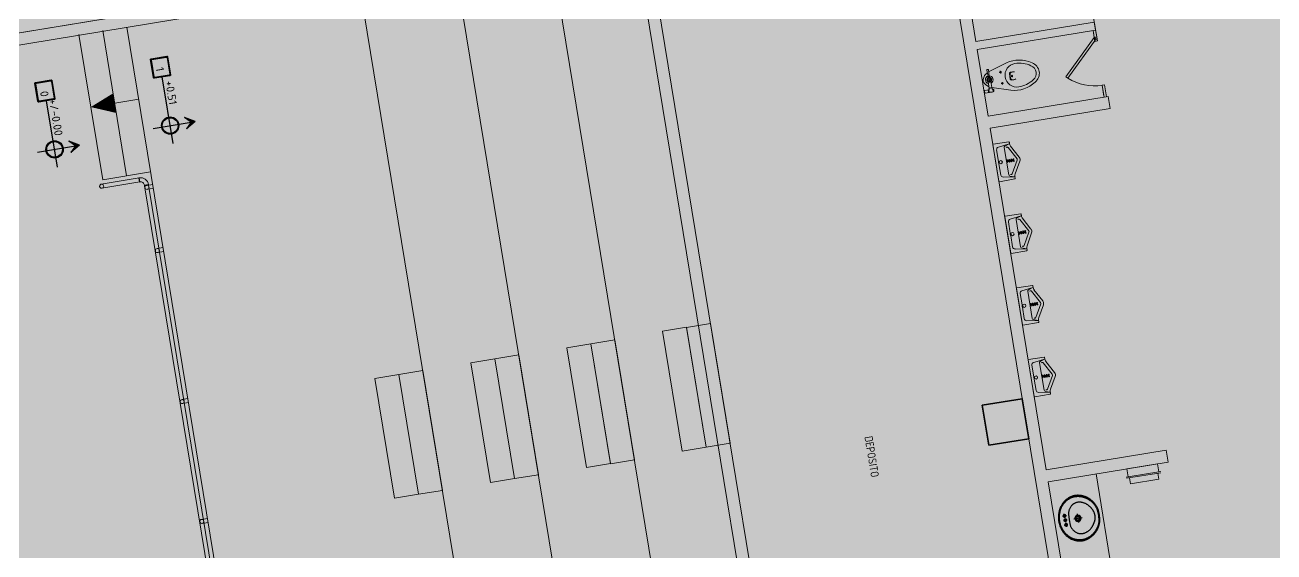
# Model space of a CAD drawing. Header units: metres. Extents: x 2 to 659295185, y -28 to 1124222152.
# Drawn here: x 655584.99 to 655600.41, y 1126283.9 to 1126290.42 of the extents above; entities that cross this region are included whole.
import ezdxf

# ---------------------------------------------------------------- set-up
doc = ezdxf.new("R2010")
doc.units = ezdxf.units.M
doc.header["$MEASUREMENT"] = 0
doc.linetypes.add('CCSM_C1_CUERPO FM$0$CONTINU', pattern=[0])
doc.linetypes.add('DASHDOT', pattern=[1, 0.5, -0.25, 0, -0.25])
doc.layers.get('0').update_dxf_attribs({"linetype": 'CONTINUOUS'})
for name, color, linetype in [('CCSM_C1_CUERPO FM$0$A-AREAS COMERCIALES', 151, 'CONTINUOUS'), ('CCSM_C1_CUERPO FM$0$A_PARED CINES', 2, 'CONTINUOUS'), ('CCSM_C1_CUERPO FM$0$A_VISTA CINES', 8, 'CONTINUOUS'), ('CCSM_C1_CUERPO G$0$A-AREAS COMERCIALES', 151, 'CONTINUOUS')]:
    doc.layers.add(name, color=color, linetype=linetype)
for name, color, linetype, lineweight in [('CCSM_C1_CUERPO FM$0$A-SANIT_PIEZAS', 8, 'CONTINUOUS', 13), ('CCSM_XREF ESTRUCTURA15$0$E-CA-COLUMNA', 2, 'CONTINUOUS', 35), ('CCSM_XREF ESTRUCTURA15$0$E-CF-COLUMNA', 2, 'CONTINUOUS', 35), ('LOCALES ASIGNADOS', 41, 'DASHDOT', 0)]:
    doc.layers.add(name, color=color, linetype=linetype, lineweight=lineweight)
doc.styles.add('CCSM_C1_CUERPO FM$0$ROMANS', font='romans__.ttf')
doc.styles.add('CCSM_C1_CUERPO FM$0$Standard', font='txt_____.ttf')

# ---------------------------------------------------------------- blocks, each defined once
blk = doc.blocks.new('CCSM_C1_CUERPO FM$0$COTAS DE NIVEL')
h = blk.add_hatch(color=256)
h.paths.add_polyline_path([(0, 0.313), (0.097, 0.313, 0.414214), (0, 0.41)])
h.paths.add_polyline_path([(0, 0.216), (0, 0.313), (-0.097, 0.313, 0.414214)])
h = blk.add_hatch(color=256)
h.dxf.hatch_style = 1
h.paths.add_polyline_path([(0.071, 0.121), (0, 0.049), (-0.071, 0.121), (0, 0)])
at = {"linetype": 'CCSM_C1_CUERPO FM$0$CONTINU'}
for p, q in [((0, 0.525), (0, 0.049)), ((0, 0), (-0.071, 0.121)), ((0, 0.049), (-0.071, 0.121)), ((0, 0), (0.071, 0.121)), ((0, 0.049), (0.071, 0.121))]:
    blk.add_line(p, q, dxfattribs=at)
blk.add_line((-0.224, 0.313), (0.609, 0.313))
for points in [[(0.618, 0.42), (0.844, 0.42, -0.414214), (0.853, 0.411), (0.853, 0.216, -0.414214), (0.844, 0.207), (0.618, 0.207, -0.414214), (0.609, 0.216), (0.609, 0.411, -0.414214)], [(0.627, 0.411), (0.835, 0.411, -0.414214), (0.844, 0.402), (0.844, 0.224, -0.414214), (0.835, 0.215), (0.627, 0.215, -0.414214), (0.618, 0.224), (0.618, 0.402, -0.414214)]]:
    blk.add_lwpolyline(points, format="xyb", close=True)
for radius in [0.107, 0.0971]:
    blk.add_circle((0, 0.313), radius, dxfattribs=at)
blk = doc.blocks.new('CCSM_C1_CUERPO FM$0$urinario')
at = {"layer": 'CCSM_C1_CUERPO FM$0$A-SANIT_PIEZAS'}
for p, q in [((500.574, -351.508), (500.578, -351.313)), ((500.583, -351.308), (500.604, -351.308)), ((500.603, -351.313), (500.622, -351.452)), ((500.603, -351.313), (500.622, -351.371)), ((500.638, -351.299), (500.784, -351.218)), ((500.645, -351.335), (500.801, -351.248)), ((500.972, -351.335), (500.816, -351.248)), ((500.986, -351.303), (500.833, -351.218)), ((501.014, -351.313), (500.995, -351.452)), ((501.014, -351.313), (500.995, -351.371)), ((501.034, -351.308), (501.013, -351.308)), ((501.044, -351.508), (501.039, -351.313)), ((500.981, -351.381), (500.637, -351.381)), ((500.794, -351.478), (500.652, -351.478)), ((500.966, -351.478), (500.823, -351.478)), ((500.579, -351.513), (501.039, -351.513))]:
    blk.add_line(p, q, dxfattribs=at)
for centre, radius in [((500.798, -351.291), 0.0055), ((500.798, -351.318), 0.0055), ((500.809, -351.307), 0.0055), ((500.809, -351.334), 0.0055), ((500.82, -351.291), 0.0055), ((500.82, -351.318), 0.0055), ((500.809, -351.453), 0.02), ((500.798, -351.345), 0.0055), ((500.798, -351.372), 0.0055), ((500.809, -351.361), 0.0055), ((500.82, -351.345), 0.0055), ((500.82, -351.372), 0.0055)]:
    blk.add_circle(centre, radius, dxfattribs=at)
for centre, radius, start, end in [((500.583, -351.313), 0.005, 90, 178.6704), ((500.598, -351.313), 0.005, 7.5924, 90), ((500.604, -351.238), 0.07, 270, 299.2374), ((500.809, -351.261), 0.05, 60.7626, 119.2374), ((500.809, -351.261), 0.015, 60.7626, 119.2374), ((501.013, -351.238), 0.07, 240.7626, 270), ((501.019, -351.313), 0.005, 90, 172.4076), ((501.034, -351.313), 0.005, 1.3296, 90), ((500.637, -351.366), 0.015, 197.4615, 270), ((500.652, -351.448), 0.03, 187.5924, 270), ((500.653, -351.349), 0.015, 119.2374, 216.5547), ((500.794, -351.488), 0.01, 68.038, 90), ((500.809, -351.453), 0.028, 248.038, 291.962), ((500.823, -351.488), 0.01, 90, 111.962), ((500.966, -351.448), 0.03, 270, 352.4076), ((500.965, -351.349), 0.015, 323.4453, 60.7626), ((500.981, -351.366), 0.015, 270, 342.5385), ((500.579, -351.508), 0.005, 178.6704, 270), ((501.039, -351.508), 0.005, 270, 1.3296)]:
    blk.add_arc(centre, radius, start, end, dxfattribs=at)
blk = doc.blocks.new('CCSM_C1_CUERPO FM$0$CARO-PLT2')
at = {"layer": 'CCSM_C1_CUERPO FM$0$A-SANIT_PIEZAS'}
for p, q in [((-0.037, -0.076), (-0.037, -0.096)), ((0.036, -0.086), (-0.036, -0.086)), ((0, -0.121), (0, -0.05)), ((0.101, -0.068), (0.024, -0.068)), ((0.101, -0.103), (0.024, -0.103)), ((0.123, -0.062), (0.123, -0.005)), ((0.131, -0.062), (0.131, -0.052)), ((0.146, -0.052), (0.146, -0.062)), ((0.154, -0.005), (0.154, -0.062)), ((-0.085, -0.238), (-0.055, -0.238)), ((-0.07, -0.223), (-0.07, -0.253)), ((0.055, -0.238), (0.085, -0.238)), ((0.07, -0.223), (0.07, -0.253))]:
    blk.add_line(p, q, dxfattribs=at)
for points in [[(0.118, 0), (0.121, -0.005), (0.156, -0.005), (0.159, 0)], [(-0.04, -0.076), (-0.042, -0.079), (-0.042, -0.092), (-0.04, -0.096)], [(-0.028, -0.076), (-0.04, -0.076), (-0.04, -0.096), (-0.028, -0.096)]]:
    blk.add_lwpolyline(points, dxfattribs=at)
for points in [[(0.1, -0.103), (0.171, -0.329, -0.220845), (0.12, -0.641, -0.267949), (0, -0.711, -0.267949), (-0.12, -0.641, -0.220845), (-0.171, -0.329), (-0.097, -0.094, -0.200507)], [(-0.042, -0.079), (-0.123, -0.075, 0.428639), (-0.129, -0.08), (-0.129, -0.085), (-0.129, -0.09, 0.42603), (-0.123, -0.095), (-0.042, -0.092)], [(-0.09, -0.077, -0.184776), (-0.017, -0.013, -0.178359), (0.017, -0.013, -0.164856), (0.085, -0.068)], [(0.106, -0.068), (0.115, -0.068, 0.331964), (0.122, -0.062)], [(0.106, -0.103), (0.115, -0.103, -0.39071), (0.121, -0.109, 0.39071), (0.122, -0.11), (0.153, -0.11, 0.368077), (0.154, -0.109, 0.077411), (0.154, -0.062)], [(0.122, -0.11), (0.122, -0.111, 0.414214), (0.123, -0.112), (0.152, -0.112, 0.414214), (0.153, -0.111), (0.153, -0.11)], [(0.152, -0.112), (0.152, -0.116, -0.414214), (0.151, -0.117), (0.124, -0.117, -0.414214), (0.123, -0.116), (0.123, -0.112)], [(0.148, -0.117), (0.148, -0.12, -0.414214), (0.147, -0.121), (0.137, -0.121), (0.127, -0.121, -0.414214), (0.126, -0.12), (0.126, -0.117)], [(-0.044, -0.411, -0.060428), (-0.049, -0.358, -0.405477), (-0.034, -0.344), (0, -0.344), (0.034, -0.344, -0.405477), (0.049, -0.358, -0.060428), (0.044, -0.411)], [(0.048, -0.381, 0.43678), (0.019, -0.349), (0, -0.349), (-0.019, -0.349, 0.43678), (-0.048, -0.381)], [(0.004, -0.361), (0.004, -0.364, 0.310791), (0.006, -0.366, -0.034503), (0.007, -0.367, -0.106031), (0.009, -0.369, -0.162613), (0.01, -0.371, -0.162613), (0.009, -0.373, -0.106031), (0.007, -0.375, -0.069899), (0.004, -0.376, -0.056135), (0, -0.376, -0.056135), (-0.004, -0.376, -0.069899), (-0.007, -0.375, -0.106031), (-0.009, -0.373, -0.162613), (-0.01, -0.371, -0.162613), (-0.009, -0.369, -0.106031), (-0.007, -0.367, -0.034503), (-0.006, -0.366, 0.310791), (-0.004, -0.364), (-0.004, -0.361)]]:
    blk.add_lwpolyline(points, format="xyb", dxfattribs=at)
for points in [[(0.104, -0.106), (0.104, -0.106, -0.414214), (0.101, -0.103), (0.101, -0.068, -0.414214), (0.104, -0.065), (0.104, -0.065, -0.414214), (0.106, -0.068), (0.106, -0.103, -0.414214)], [(0, -0.673, 0.267949), (0.087, -0.622, 0.149412), (0.146, -0.431, 0.414214), (0, -0.285, 0.414214), (-0.146, -0.431, 0.149412), (-0.087, -0.622, 0.267949)]]:
    blk.add_lwpolyline(points, format="xyb", close=True, dxfattribs=at)
blk.add_lwpolyline([(0.155, -0.062), (0.122, -0.062), (0.121, -0.061), (0.121, -0.053), (0.122, -0.052), (0.155, -0.052), (0.156, -0.053), (0.156, -0.061)], close=True, dxfattribs=at)
for centre, radius in [((0, -0.086), 0.0297), ((0, -0.086), 0.0204), ((-0.07, -0.238), 0.008), ((0.07, -0.238), 0.008)]:
    blk.add_circle(centre, radius, dxfattribs=at)
for start, end in [(21.9459, 172.1193), (187.7161, 338.3331)]:
    blk.add_arc((0, -0.086), 0.0474, start, end, dxfattribs=at)
blk = doc.blocks.new('CCSM_C1_CUERPO FM$0$lavamanos')
at = {"linetype": 'Continuous'}
for p, q in [((-1.14567, -2.91338), (-2.87008, -2.91338)), ((-2.00787, -2.04724), (-2.00787, -3.77559)), ((-0.8622, -2.91338), (0.8622, -2.91338)), ((0, -2.04724), (0, -3.77559)), ((1.14567, -2.91338), (2.87008, -2.91338)), ((2.00787, -2.04724), (2.00787, -3.77559)), ((-1.88583, -8.50393), (1.88583, -8.50393)), ((0, -6.61811), (0, -10.38976))]:
    blk.add_line(p, q, dxfattribs=at)
for points in [[(0, -17.99212), (-0.15602, -17.98496), (-0.31178, -17.97732), (-0.46676, -17.96923), (-0.62247, -17.96061), (-0.7774, -17.95154), (-0.93305, -17.94193), (-1.08792, -17.93189), (-1.24321, -17.92132), (-1.24409, -17.92126), (-1.40018, -17.91107), (-1.55581, -17.90029), (-1.7108, -17.88895), (-1.86635, -17.87695), (-2.02185, -17.86434), (-2.17729, -17.85112), (-2.33209, -17.83734), (-2.48664, -17.82298), (-2.48819, -17.82283), (-2.7321, -17.76466), (-2.9741, -17.70033), (-3.21422, -17.62983), (-3.4526, -17.55314), (-3.68878, -17.47039), (-3.92289, -17.38154), (-4.15451, -17.28676), (-4.3831, -17.18628), (-4.38583, -17.18504), (-4.61263, -17.07783), (-4.836, -16.96507), (-5.05637, -16.84657), (-5.2736, -16.7224), (-5.48754, -16.59265), (-5.69793, -16.45748), (-5.90487, -16.31683), (-6.10726, -16.17149), (-6.11024, -16.16929), (-6.27287, -16.04616), (-6.43208, -15.92036), (-6.58866, -15.7913), (-6.74256, -15.65905), (-6.8937, -15.52366), (-7.04202, -15.38519), (-7.18756, -15.24358), (-7.32904, -15.10015), (-7.33071, -15.09842), (-7.47169, -14.95052), (-7.6088, -14.80093), (-7.74293, -14.64866), (-7.87401, -14.49376), (-8.00211, -14.33619), (-8.12696, -14.17623), (-8.24863, -14.01384), (-8.36614, -13.85039), (-8.36797, -13.84777), (-8.50025, -13.65325), (-8.62668, -13.45667), (-8.74803, -13.25691), (-8.86431, -13.054), (-8.9753, -12.8483), (-9.08105, -12.6397), (-9.18137, -12.42859), (-9.27559, -12.21653), (-9.36657, -11.99892), (-9.45134, -11.78056), (-9.53044, -11.56007), (-9.6038, -11.33761), (-9.67138, -11.11333), (-9.73313, -10.88737), (-9.78902, -10.6599), (-9.83858, -10.43307), (-9.88817, -10.16833), (-9.9285, -9.90369), (-9.95981, -9.63782), (-9.98205, -9.37117), (-9.99523, -9.10379), (-9.99931, -8.83997), (-9.99443, -8.57243), (-9.98031, -8.30315), (-9.98012, -8.30043), (-9.95723, -8.03641), (-9.92507, -7.77125), (-9.88387, -7.50746), (-9.83362, -7.24512), (-9.77443, -6.98478), (-9.70635, -6.72662), (-9.62943, -6.47083), (-9.54331, -6.21653), (-9.54108, -6.21034), (-9.42519, -5.90571), (-9.29761, -5.60409), (-9.15896, -5.30725), (-9.0095, -5.0157), (-8.84949, -4.72997), (-8.67901, -4.45019), (-8.49844, -4.17699), (-8.30709, -3.90944), (-8.10673, -3.65144), (-7.896, -3.39996), (-7.67614, -3.15661), (-7.44739, -2.92165), (-7.21002, -2.69534), (-6.96428, -2.47795), (-6.71071, -2.26995), (-6.44882, -2.07086), (-6.4474, -2.06985), (-6.09342, -1.8285), (-5.72945, -1.60035), (-5.35697, -1.38637), (-4.97653, -1.1869), (-4.58869, -1.00223), (-4.19402, -0.83262), (-3.79311, -0.67834), (-3.38583, -0.53937), (-3.38148, -0.53797), (-2.97062, -0.41452), (-2.55462, -0.30671), (-2.1348, -0.21491), (-1.71177, -0.13925), (-1.28615, -0.07986), (-0.85858, -0.03682), (-0.42966, -0.01018), (0, 0), (0.42963, -0.01033), (0.85867, -0.03702), (1.28621, -0.08015), (1.71194, -0.13969), (2.13491, -0.21549), (2.55482, -0.30751), (2.97072, -0.41554), (3.38189, -0.53937), (3.78887, -0.67819), (4.18996, -0.83242), (4.58469, -1.00185), (4.97278, -1.18636), (5.35351, -1.38562), (5.72617, -1.59924), (6.0905, -1.82709), (6.44479, -2.068), (6.44882, -2.07086), (6.45017, -2.07185), (6.71159, -2.27052), (6.96469, -2.47832), (7.20981, -2.69548), (7.4466, -2.9217), (7.67469, -3.15662), (7.89383, -3.39998), (8.10359, -3.65128), (8.30315, -3.90944), (8.49534, -4.17689), (8.67685, -4.45036), (8.84803, -4.73025), (9.00872, -5.01629), (9.1587, -5.30809), (9.29776, -5.60525), (9.42572, -5.90736), (9.54188, -6.21255), (9.54331, -6.21653), (9.62943, -6.47084), (9.70633, -6.72652), (9.77441, -6.98469), (9.83361, -7.24504), (9.88386, -7.50739), (9.92507, -7.77118), (9.95722, -8.03623), (9.98013, -8.30043), (9.98032, -8.30315), (9.99443, -8.57236), (9.99931, -8.84003), (9.99523, -9.10374), (9.98205, -9.37112), (9.95979, -9.63791), (9.92848, -9.90378), (9.88817, -10.16832), (9.83858, -10.43307), (9.83797, -10.43598), (9.78765, -10.66236), (9.73129, -10.88918), (9.66927, -11.11468), (9.60166, -11.33855), (9.52854, -11.56054), (9.44988, -11.78078), (9.36576, -11.999), (9.27559, -12.21653), (9.18048, -12.42865), (9.07944, -12.63991), (8.97322, -12.84862), (8.86195, -13.05451), (8.74556, -13.25773), (8.6242, -13.45801), (8.49793, -13.65523), (8.36614, -13.85039), (8.24854, -14.01397), (8.12687, -14.17636), (8.00201, -14.33631), (7.87401, -14.49376), (7.74293, -14.64866), (7.6087, -14.80104), (7.47159, -14.95063), (7.33071, -15.09842), (7.18852, -15.24243), (7.04257, -15.38427), (6.89358, -15.52312), (6.74182, -15.65872), (6.58715, -15.79121), (6.42973, -15.92042), (6.26975, -16.04622), (6.1063, -16.16929), (5.90409, -16.31515), (5.69734, -16.45615), (5.48694, -16.59165), (5.27292, -16.72162), (5.05566, -16.84583), (4.83521, -16.96427), (4.61158, -17.07691), (4.38467, -17.18378), (4.38189, -17.18504), (4.15347, -17.28579), (3.92197, -17.38088), (3.68808, -17.46994), (3.4521, -17.55286), (3.2139, -17.62968), (2.9738, -17.7003), (2.73195, -17.76467), (2.48819, -17.82283), (2.48664, -17.82298), (2.33209, -17.83734), (2.17669, -17.85117), (2.02124, -17.86439), (1.86635, -17.87695), (1.7108, -17.88895), (1.55521, -17.90034), (1.39957, -17.91111), (1.24409, -17.92126), (1.24321, -17.92132), (1.08792, -17.93189), (0.9323, -17.94198), (0.7774, -17.95154), (0.62172, -17.96065), (0.46676, -17.96923), (0.31102, -17.97736), (0.15602, -17.98496), (0, -17.99212)], [(0, -16.06299), (-0.18792, -16.0599), (-0.37554, -16.05066), (-0.56285, -16.03525), (-0.74947, -16.01371), (-0.93536, -15.98605), (-1.12025, -15.95229), (-1.30384, -15.91251), (-1.4859, -15.86675), (-1.48819, -15.86614), (-1.49138, -15.86528), (-1.672, -15.81354), (-1.8507, -15.75596), (-2.02734, -15.69259), (-2.20181, -15.62348), (-2.374, -15.54866), (-2.54358, -15.46828), (-2.71043, -15.3824), (-2.87402, -15.29133), (-3.04605, -15.19008), (-3.21542, -15.08647), (-3.38315, -14.9799), (-3.5489, -14.8706), (-3.71277, -14.7585), (-3.87486, -14.64352), (-4.03483, -14.52591), (-4.19175, -14.40641), (-4.19291, -14.40551), (-4.34937, -14.28142), (-4.50255, -14.1558), (-4.65382, -14.02758), (-4.80284, -13.89704), (-4.94986, -13.76398), (-5.09456, -13.62867), (-5.23718, -13.49089), (-5.37629, -13.35207), (-5.37795, -13.35039), (-5.37876, -13.34942), (-5.52197, -13.17233), (-5.65854, -12.99125), (-5.78892, -12.80566), (-5.91297, -12.61578), (-6.03053, -12.42182), (-6.14144, -12.2241), (-6.24566, -12.02265), (-6.34252, -11.81889), (-6.34294, -11.81798), (-6.4347, -11.60908), (-6.51887, -11.39832), (-6.59586, -11.18484), (-6.66561, -10.96878), (-6.72798, -10.75058), (-6.78293, -10.5304), (-6.83039, -10.30848), (-6.87008, -10.08661), (-6.87037, -10.08329), (-6.88356, -9.88894), (-6.88978, -9.69559), (-6.88918, -9.50479), (-6.88176, -9.31148), (-6.86748, -9.11856), (-6.84635, -8.92626), (-6.81842, -8.73484), (-6.78346, -8.5433), (-6.78313, -8.54172), (-6.74096, -8.35347), (-6.69168, -8.16565), (-6.63561, -7.97975), (-6.57283, -7.796), (-6.50342, -7.61466), (-6.42746, -7.43595), (-6.34506, -7.26013), (-6.25591, -7.08661), (-6.08348, -6.85262), (-5.89907, -6.62679), (-5.70371, -6.41048), (-5.49777, -6.20413), (-5.28179, -6.00827), (-5.05633, -5.82341), (-4.82195, -5.65), (-4.57874, -5.48819), (-4.32876, -5.34015), (-4.07122, -5.20434), (-3.80737, -5.08145), (-3.53769, -4.97171), (-3.26299, -4.87546), (-2.9838, -4.79287), (-2.70086, -4.72417), (-2.41481, -4.66952), (-2.41339, -4.66929), (0, -4.56693), (2.41339, -4.66929), (2.41481, -4.66952), (2.70086, -4.72417), (2.98371, -4.79285), (3.26291, -4.87543), (3.5376, -4.97168), (3.80729, -5.08142), (4.07114, -5.2043), (4.32869, -5.34011), (4.57874, -5.48819), (4.82187, -5.64995), (5.05626, -5.82335), (5.28173, -6.00821), (5.49771, -6.20407), (5.70365, -6.41042), (5.89907, -6.62679), (6.08348, -6.85262), (6.25591, -7.08661), (6.34414, -7.2601), (6.42574, -7.43587), (6.50097, -7.61437), (6.5698, -7.79552), (6.63207, -7.97894), (6.68777, -8.16455), (6.73678, -8.35195), (6.77883, -8.5399), (6.77953, -8.5433), (6.81538, -8.73475), (6.84411, -8.92617), (6.8659, -9.11858), (6.88074, -9.31165), (6.88859, -9.50514), (6.88948, -9.69608), (6.88343, -9.88963), (6.8703, -10.08407), (6.87008, -10.08661), (6.83037, -10.30858), (6.7829, -10.5305), (6.72795, -10.75068), (6.66558, -10.96888), (6.59586, -11.18484), (6.51887, -11.39832), (6.4347, -11.60908), (6.34294, -11.81798), (6.34252, -11.81889), (6.24562, -12.02262), (6.14129, -12.22398), (6.03014, -12.42165), (5.91231, -12.61541), (5.78792, -12.80504), (5.65714, -12.9903), (5.52016, -13.17091), (5.37646, -13.34749), (5.37402, -13.35039), (5.23533, -13.48965), (5.09309, -13.6277), (4.94864, -13.76317), (4.8019, -13.89615), (4.65278, -14.02673), (4.50159, -14.15462), (4.34823, -14.27992), (4.19174, -14.40337), (4.18898, -14.40551), (4.03258, -14.52531), (3.87308, -14.64318), (3.71169, -14.75815), (3.54833, -14.87031), (3.38305, -14.97961), (3.2159, -15.08603), (3.04692, -15.18953), (2.87543, -15.29051), (2.87402, -15.29133), (2.87064, -15.29327), (2.7069, -15.38393), (2.53994, -15.46947), (2.37031, -15.54958), (2.19818, -15.62419), (2.02374, -15.69321), (1.84717, -15.75658), (1.66865, -15.81423), (1.48819, -15.86614), (1.4859, -15.86675), (1.30384, -15.91251), (1.12016, -15.95231), (0.93536, -15.98605), (0.74947, -16.01371), (0.56285, -16.03525), (0.37554, -16.05066), (0.18792, -16.0599), (0, -16.06299)]]:
    blk.add_lwpolyline(points, close=True, dxfattribs=at)
blk.add_lwpolyline([(0, -0.43307), (-0.0032, -0.43309), (-0.41557, -0.44293), (-0.82705, -0.4685), (-1.23741, -0.50981), (-1.64573, -0.56674), (-2.05158, -0.63924), (-2.45453, -0.72723), (-2.85365, -0.83052), (-3.24803, -0.94881), (-3.63967, -1.08338), (-4.02553, -1.23249), (-4.40547, -1.39606), (-4.77897, -1.57387), (-5.14533, -1.76558), (-5.50434, -1.97107), (-5.85533, -2.18998), (-6.19685, -2.42126), (-6.19827, -2.42231), (-6.2887, -2.49008), (-6.37749, -2.55848), (-6.46537, -2.62804), (-6.55222, -2.69867), (-6.63824, -2.77053), (-6.7233, -2.84351), (-6.80739, -2.91761), (-6.88976, -2.99212), (-6.97274, -3.06918), (-7.0539, -3.14641), (-7.13418, -3.22475), (-7.21345, -3.30404), (-7.29177, -3.38434), (-7.36908, -3.46561), (-7.44528, -3.54774), (-7.51968, -3.62992), (-7.52139, -3.63182), (-7.52994, -3.6414), (-7.53828, -3.65087), (-7.54653, -3.66038), (-7.55471, -3.66995), (-7.56284, -3.6796), (-7.57088, -3.68929), (-7.57885, -3.69904), (-7.58661, -3.70866), (-7.59313, -3.71598), (-7.60096, -3.72476), (-7.60895, -3.73372), (-7.61679, -3.74249), (-7.62464, -3.75126), (-7.63265, -3.7602), (-7.64051, -3.76896), (-7.64982, -3.77933), (-7.65354, -3.78346), (-7.77251, -3.92911), (-7.88765, -4.07645), (-7.9995, -4.22614), (-8.10806, -4.37823), (-8.2133, -4.53265), (-8.31516, -4.68931), (-8.4136, -4.84814), (-8.50787, -5.00787), (-8.50846, -5.00889), (-8.60047, -5.17295), (-8.6881, -5.33775), (-8.77195, -5.50437), (-8.85211, -5.67293), (-8.92848, -5.84325), (-9.00102, -6.01523), (-9.06964, -6.18868), (-9.13386, -6.3622), (-9.21541, -6.60277), (-9.2883, -6.84446), (-9.35302, -7.08859), (-9.40945, -7.33476), (-9.45752, -7.5827), (-9.49718, -7.83201), (-9.52841, -8.08263), (-9.55101, -8.3323), (-9.55118, -8.33464), (-9.56448, -8.58891), (-9.56894, -8.84181), (-9.56479, -9.09102), (-9.55192, -9.34362), (-9.53034, -9.59552), (-9.50007, -9.84664), (-9.46116, -10.09645), (-9.41339, -10.34645), (-9.36597, -10.56168), (-9.31264, -10.77768), (-9.25391, -10.99213), (-9.18973, -11.20515), (-9.12019, -11.41649), (-9.04537, -11.62587), (-8.96522, -11.83341), (-8.87925, -12.04028), (-8.87795, -12.0433), (-8.78772, -12.24568), (-8.69175, -12.44739), (-8.59074, -12.64662), (-8.48477, -12.84325), (-8.37396, -13.03704), (-8.25824, -13.2281), (-8.13777, -13.4162), (-8.01181, -13.60236), (-7.8991, -13.75924), (-7.78256, -13.91489), (-7.66288, -14.06833), (-7.54019, -14.21938), (-7.41464, -14.36786), (-7.28609, -14.51395), (-7.15468, -14.65748), (-7.01968, -14.79921), (-7.01804, -14.8009), (-6.88233, -14.93771), (-6.74301, -15.07248), (-6.60095, -15.20433), (-6.45608, -15.33332), (-6.30869, -15.4592), (-6.15872, -15.582), (-6.00614, -15.70177), (-5.85039, -15.81889), (-5.65802, -15.95721), (-5.46155, -16.09113), (-5.26164, -16.22013), (-5.05866, -16.34397), (-4.8525, -16.46272), (-4.64353, -16.57616), (-4.43164, -16.68435), (-4.21654, -16.7874), (-4.00016, -16.88334), (-3.7808, -16.97381), (-3.55914, -17.05851), (-3.33535, -17.13737), (-3.10943, -17.21039), (-2.88181, -17.27743), (-2.65252, -17.33848), (-2.42126, -17.3937), (-2.4164, -17.39414), (-2.26792, -17.40746), (-2.11711, -17.42063), (-1.96627, -17.43345), (-1.81637, -17.44583), (-1.66547, -17.45794), (-1.51454, -17.46969), (-1.36456, -17.48101), (-1.2126, -17.49212), (-1.21195, -17.49216), (-1.06192, -17.50172), (-0.91055, -17.51099), (-0.75821, -17.51996), (-0.60681, -17.5285), (-0.45538, -17.53668), (-0.30393, -17.54449), (-0.15246, -17.55193), (0, -17.55905), (0.00328, -17.5589), (0.15446, -17.55184), (0.30468, -17.54445), (0.45581, -17.53664), (0.60599, -17.52851), (0.75707, -17.51995), (0.90721, -17.51107), (1.05825, -17.50176), (1.20866, -17.49212), (1.36029, -17.48111), (1.51241, -17.46969), (1.66354, -17.45797), (1.8156, -17.44581), (1.96667, -17.43337), (2.11867, -17.42047), (2.26968, -17.4073), (2.42031, -17.39379), (2.42126, -17.3937), (2.65238, -17.33852), (2.88181, -17.27743), (3.10943, -17.21039), (3.33521, -17.13742), (3.55901, -17.05856), (3.7808, -16.97381), (4.00016, -16.88334), (4.21654, -16.7874), (4.43164, -16.68435), (4.6434, -16.57622), (4.8525, -16.46272), (5.05854, -16.34404), (5.26164, -16.22013), (5.46143, -16.09121), (5.65802, -15.95721), (5.85039, -15.81889), (6.00615, -15.70175), (6.15862, -15.58207), (6.30859, -15.45926), (6.4561, -15.33329), (6.60087, -15.20439), (6.74295, -15.07252), (6.88238, -14.93765), (7.01804, -14.8009), (7.01969, -14.79921), (7.02105, -14.79782), (7.15567, -14.65643), (7.28652, -14.5133), (7.41453, -14.36744), (7.53947, -14.21913), (7.66147, -14.06821), (7.78039, -13.91485), (7.89609, -13.75922), (8.00787, -13.60236), (8.0096, -13.59989), (8.13606, -13.41435), (8.25698, -13.22677), (8.37307, -13.03615), (8.48432, -12.84251), (8.59052, -12.64621), (8.69167, -12.44726), (8.78775, -12.24567), (8.87795, -12.0433), (8.87925, -12.04028), (8.96517, -11.83354), (9.04532, -11.62599), (9.12019, -11.41649), (9.18969, -11.20528), (9.25387, -10.99226), (9.31264, -10.77768), (9.36594, -10.56181), (9.41339, -10.34645), (9.46031, -10.09655), (9.49841, -9.84683), (9.528, -9.59584), (9.54903, -9.34411), (9.56147, -9.0917), (9.56532, -8.84263), (9.56069, -8.59006), (9.54733, -8.33598), (9.54724, -8.33464), (9.5471, -8.33258), (9.52539, -8.08282), (9.49496, -7.83221), (9.45595, -7.58269), (9.40843, -7.33476), (9.35241, -7.08849), (9.28802, -6.8444), (9.2153, -6.60265), (9.13386, -6.3622), (9.06964, -6.18868), (9.00097, -6.01512), (8.92843, -5.84313), (8.85211, -5.67293), (8.77195, -5.50437), (8.68804, -5.33764), (8.60041, -5.17283), (8.50846, -5.00889), (8.50787, -5.00787), (8.41351, -4.84809), (8.31492, -4.68927), (8.21283, -4.53269), (8.10729, -4.37842), (7.99834, -4.22653), (7.88605, -4.07709), (7.77047, -3.93019), (7.6509, -3.785), (7.64961, -3.78346), (7.64773, -3.78111), (7.64044, -3.77207), (7.63296, -3.7629), (7.6254, -3.75376), (7.6178, -3.74469), (7.61012, -3.73564), (7.60241, -3.72667), (7.59461, -3.71773), (7.58661, -3.70866), (7.5849, -3.70676), (7.57635, -3.69719), (7.56803, -3.68774), (7.55976, -3.6782), (7.55157, -3.66863), (7.54346, -3.65899), (7.53542, -3.6493), (7.52744, -3.63955), (7.51969, -3.62992), (7.44528, -3.54773), (7.36897, -3.46549), (7.29174, -3.38431), (7.21341, -3.30399), (7.13412, -3.22469), (7.05392, -3.14644), (6.97266, -3.06909), (6.88976, -2.99212), (6.8073, -2.91758), (6.7232, -2.84362), (6.63798, -2.77074), (6.55187, -2.69913), (6.46467, -2.62864), (6.3766, -2.55945), (6.28759, -2.49147), (6.19691, -2.42419), (6.19291, -2.42126), (5.85224, -2.18986), (5.50224, -1.97105), (5.1442, -1.76567), (4.77877, -1.5741), (4.40618, -1.39645), (4.02713, -1.23307), (3.64214, -1.08419), (3.25136, -0.94988), (3.24803, -0.94881), (2.85263, -0.8305), (2.45261, -0.72723), (2.04878, -0.63926), (1.64205, -0.56678), (1.2327, -0.50984), (0.82163, -0.46856), (0.40913, -0.44298), (-0.00394, -0.43307)], dxfattribs=at)
for centre, radius in [((-2.00787, -2.91338), 0.59055), ((0, -2.91338), 0.59055), ((2.00787, -2.91338), 0.59056), ((0, -8.50393), 1.37795), ((0, -8.50393), 0.88583)]:
    blk.add_circle(centre, radius, dxfattribs=at)
blk = doc.blocks.new('CCSM_XREF ESTRUCTURA15$0$CCSM_COLUMNA REC')
at = {"layer": 'CCSM_XREF ESTRUCTURA15$0$E-CA-COLUMNA'}
blk.add_lwpolyline([(-0.25, -0.25), (0.25, -0.25), (0.25, 0.25), (-0.25, 0.25)], close=True, dxfattribs=at)

msp = doc.modelspace()

# ---------------------------------------------------------------- hatches: boundary and pattern name
at = {"layer": 'LOCALES ASIGNADOS'}
h = msp.add_hatch(color=256, dxfattribs=at)
edge = h.paths.add_edge_path()
edge.add_arc((219491.1056, 1054914.3756), 441878.9229, 9.308049718, 9.309563548, ccw=False)
edge.add_line((655551.8097, 1126384.9626), (655564.5398, 1126387.0492))
edge.add_line((655564.5398, 1126387.0492), (655562.5867, 1126398.9652))
edge.add_line((655562.5867, 1126398.9652), (655552.3922, 1126397.2942))
edge.add_line((655552.3922, 1126397.2942), (655552.4569, 1126396.8995))
edge.add_line((655552.4569, 1126396.8995), (655549.9212, 1126396.4839))
h = msp.add_hatch(color=256, dxfattribs=at)
h.dxf.hatch_style = 1
h.paths.add_polyline_path([(655589.7703, 1126232.191), (655578.0644, 1126230.2723), (655582.0473, 1126206.0472), (655642.2441, 1126215.9139), (655628.8111, 1126297.8682), (655580.3241, 1126289.8221), (655587.0771, 1126248.6218), (655588.7068, 1126238.6795), (655588.7068, 1126238.6794)])

# ---------------------------------------------------------------- linework, layer by layer
at = {"layer": 'CCSM_C1_CUERPO FM$0$A-AREAS COMERCIALES', "lineweight": 5}
msp.add_lwpolyline([(655578.0763, 1126230.2743), (655581.9906, 1126206.3934), (655642.1873, 1126216.2601), (655628.8673, 1126297.5252), (655608.1932, 1126294.1366), (655580.3646, 1126289.5749), (655589.7705, 1126232.1911), (655589.7705, 1126232.1911), (655589.7705, 1126232.1911), (655589.7705, 1126232.1911), (655578.0763, 1126230.2743)], dxfattribs=at)
at = {"layer": 'CCSM_C1_CUERPO FM$0$A_PARED CINES', "lineweight": 5}
msp.add_line((655598.2114, 1126280.2293, -0.0001), (655596.277, 1126292.0314, 0.0001), dxfattribs=at)
for points in [[(655594.871, 1126277.1312), (655592.5289, 1126291.4205)], [(655595.0191, 1126277.1554), (655592.6769, 1126291.4448)], [(655596.5843, 1126291.0837), (655596.7275, 1126290.2103), (655598.1886, 1126290.4498), (655598.2048, 1126290.3511), (655596.7436, 1126290.1116), (655596.8794, 1126289.2877), (655598.359, 1126289.5303), (655598.3832, 1126289.3822), (655596.903, 1126289.1396), (655597.5945, 1126284.9208), (655599.0747, 1126285.1634), (655599.099, 1126285.0154), (655597.6187, 1126284.7728)], [(655588.0125, 1126290.8285), (655582.8754, 1126289.9864), (655582.8997, 1126289.8384)], [(655588.0368, 1126290.6804), (655582.8997, 1126289.8384)]]:
    msp.add_lwpolyline(points, dxfattribs=at)
at = {"layer": 'CCSM_C1_CUERPO FM$0$A_PARED CINES', "lineweight": 5, "elevation": -0.0141}
for points in [[(655596.7275, 1126290.2103), (655596.5843, 1126291.0837)], [(655596.8787, 1126289.2876), (655596.7436, 1126290.1116)], [(655597.5945, 1126284.9208), (655596.903, 1126289.1396)]]:
    msp.add_lwpolyline(points, dxfattribs=at)
msp.add_lwpolyline([(655602.7553, 1126277.5287, -0.3449586), (655600.9703, 1126278.8614, -0.427021), (655602.2301, 1126280.7085), (655602.1768, 1126281.032), (655598.3352, 1126280.4016), (655597.6187, 1126284.7728)], format="xyb", dxfattribs=at)
at = {"layer": 'CCSM_C1_CUERPO FM$0$A_VISTA CINES', "linetype": 'Continuous', "lineweight": 5}
for p, q in [((655598.2266, 1126290.2179), (655598.1757, 1126290.5287)), ((655598.1752, 1126290.3463), (655598.197, 1126290.2131)), ((655598.2266, 1126290.2179), (655598.197, 1126290.2131)), ((655598.286, 1126289.6703, 0.0001), (655598.3156, 1126289.6751, 0.0001)), ((655598.3078, 1126289.5371, 0.0001), (655598.286, 1126289.6703, 0.0001)), ((655598.3103, 1126289.5223, 0.0001), (655598.286, 1126289.6703, 0.0001)), ((655598.3399, 1126289.5271, 0.0001), (655598.3156, 1126289.6751, 0.0001)), ((655598.2108, 1126284.8698, 0.0001), (655598.9273, 1126280.4987, -0.0001))]:
    msp.add_line(p, q, dxfattribs=at)
at = {"layer": 'CCSM_C1_CUERPO FM$0$A_VISTA CINES', "lineweight": 5}
for p, q in [((655598.359, 1126289.5303, 0.0001), (655596.8794, 1126289.2877, 0.0001)), ((655598.3832, 1126289.3822, 0.0001), (655598.359, 1126289.5303, 0.0001)), ((655598.3832, 1126289.3822, 0.0001), (655596.9036, 1126289.1397, 0.0001)), ((655597.5945, 1126284.9208, 0.0001), (655599.0747, 1126285.1634, 0.0001)), ((655599.099, 1126285.0154, 0.0001), (655599.0747, 1126285.1634, 0.0001)), ((655597.6187, 1126284.7728, 0.0001), (655599.099, 1126285.0154, 0.0001)), ((655599.0088, 1126284.8976), (655598.5826, 1126284.8278)), ((655598.5847, 1126284.8153), (655599.0108, 1126284.8851)), ((655598.6223, 1126284.8214), (655598.6346, 1126284.7462)), ((655598.9855, 1126284.8037), (655598.6346, 1126284.7462)), ((655598.9732, 1126284.8789), (655598.9855, 1126284.8037))]:
    msp.add_line(p, q, dxfattribs=at)
for points in [[(655593.8371, 1126276.9479), (655591.4949, 1126291.2372)], [(655592.6513, 1126276.7635), (655590.3091, 1126291.0529)], [(655591.4671, 1126276.5694), (655589.1249, 1126290.8588)], [(655585.6503, 1126290.2996), (655585.9447, 1126288.5032)], [(655585.9463, 1126290.3481), (655586.2408, 1126288.5517)], [(655586.244, 1126290.3866), (655588.8564, 1126274.4484)], [(655586.3908, 1126289.4986), (655585.7987, 1126289.4016)], [(655586.5368, 1126288.6002), (655585.9447, 1126288.5032)], [(655585.9279, 1126288.4498), (655586.3967, 1126288.5266)], [(655585.9362, 1126288.3996), (655586.4049, 1126288.4765)], [(655586.4879, 1126288.4345), (655586.562, 1126288.4467)], [(655586.5122, 1126288.4385), (655588.4869, 1126276.3926)], [(655586.4623, 1126288.4303), (655588.437, 1126276.3828)], [(655586.496, 1126288.3852), (655586.57, 1126288.3973)], [(655586.6161, 1126287.6529), (655586.6901, 1126287.665)], [(655586.6242, 1126287.6035), (655586.6982, 1126287.6157)], [(655586.9218, 1126285.7879), (655586.9958, 1126285.8001)], [(655586.9298, 1126285.7386), (655587.0039, 1126285.7507)], [(655598.9837, 1126284.8935), (655598.9673, 1126284.9938), (655598.5913, 1126284.9322), (655598.6077, 1126284.8319)], [(655587.1644, 1126284.3077), (655587.2384, 1126284.3198)], [(655587.1725, 1126284.2583), (655587.2465, 1126284.2705)]]:
    msp.add_lwpolyline(points, dxfattribs=at)
at = {"layer": 'CCSM_C1_CUERPO FM$0$A_VISTA CINES', "linetype": 'Continuous', "lineweight": 5, "elevation": 0.0001}
msp.add_lwpolyline([(655598.2048, 1126290.3511), (655598.2186, 1126290.2672), (655598.189, 1126290.2624), (655598.1752, 1126290.3463)], dxfattribs=at)
msp.add_lwpolyline([(655598.2133, 1126290.2449), (655598.189, 1126290.2624), (655597.8389, 1126289.7751), (655597.8633, 1126289.7576)], close=True, dxfattribs=at)
at = {"layer": 'CCSM_C1_CUERPO FM$0$A_VISTA CINES', "lineweight": 5}
for points, format in [([(655586.0947, 1126289.4501, 0.2472, 0, 0), (655585.7975, 1126289.4014, 0, 0, 0)], "xyseb"), ([(655585.9281, 1126288.4498, 1.0001548), (655585.9364, 1126288.3997)], "xyb"), ([(655586.5116, 1126288.4441, 0.4142136), (655586.3967, 1126288.5266)], "xyb"), ([(655586.4614, 1126288.4359, 0.4142136), (655586.4049, 1126288.4765)], "xyb")]:
    msp.add_lwpolyline(points, format=format, dxfattribs=at)
for points in [[(655586.3904, 1126288.5255), (655586.3959, 1126288.5264), (655586.4042, 1126288.4762), (655586.3986, 1126288.4753)], [(655586.5116, 1126288.4441), (655586.5125, 1126288.4386), (655586.4623, 1126288.4303), (655586.4614, 1126288.4359)]]:
    msp.add_lwpolyline(points, close=True, dxfattribs=at)
at = {"layer": 'CCSM_C1_CUERPO FM$0$A_VISTA CINES', "lineweight": 5, "elevation": -0.0001}
for points in [[(655593.3964, 1126285.2004), (655593.1538, 1126286.6806), (655592.8578, 1126286.6321), (655593.1004, 1126285.1519)], [(655593.6926, 1126285.2481), (655593.45, 1126286.7283), (655593.1539, 1126286.6798), (655593.3966, 1126285.1996)], [(655592.2138, 1126284.9965), (655591.9712, 1126286.4768), (655591.6752, 1126286.4282), (655591.9178, 1126284.948)], [(655592.51, 1126285.0442), (655592.2674, 1126286.5245), (655591.9713, 1126286.4759), (655592.214, 1126284.9957)], [(655591.028, 1126284.8122), (655590.7854, 1126286.2924), (655590.4894, 1126286.2439), (655590.732, 1126284.7636)], [(655591.3242, 1126284.8599), (655591.0816, 1126286.3401), (655590.7855, 1126286.2916), (655591.0282, 1126284.8114)], [(655590.1399, 1126284.6664), (655589.8973, 1126286.1467), (655589.6012, 1126286.0982), (655589.8439, 1126284.6179)], [(655589.8439, 1126284.6179), (655589.6012, 1126286.0982), (655589.3052, 1126286.0496), (655589.5478, 1126284.5694)]]:
    msp.add_lwpolyline(points, close=True, dxfattribs=at)
at = {"layer": 'CCSM_C1_CUERPO FM$0$A_VISTA CINES', "lineweight": 5}
for centre in [(655585.9322, 1126288.4247), (655586.492, 1126288.4099), (655586.6201, 1126287.6282), (655586.9258, 1126285.7632), (655587.1684, 1126284.283)]:
    msp.add_circle(centre, 0.025, dxfattribs=at)
at = {"layer": 'CCSM_C1_CUERPO FM$0$A_VISTA CINES', "linetype": 'Continuous', "lineweight": 5}
msp.add_arc((655598.189, 1126290.2624, 0.0001), 0.6, 237.17449, 279.30851, dxfattribs=at)
at = {"layer": 'CCSM_C1_CUERPO G$0$A-AREAS COMERCIALES', "lineweight": 5}
msp.add_lwpolyline([(655628.8673, 1126297.5252), (655642.1873, 1126216.2601), (655581.9906, 1126206.3934), (655568.6859, 1126287.2557), (655570.6102, 1126287.5711), (655570.505, 1126288.2126), (655580.3241, 1126289.822), (655580.3646, 1126289.5749), (655628.1272, 1126297.4039)], close=True, dxfattribs=at)

# ---------------------------------------------------------------- block references
at = {"layer": 'CCSM_C1_CUERPO FM$0$A_VISTA CINES', "lineweight": 5, "rotation": 99.30845119870433}
for p in [(655587.0868, 1126289.2232, 0.0068), (655585.6593, 1126288.929, 0.0068)]:
    msp.add_blockref('CCSM_C1_CUERPO FM$0$COTAS DE NIVEL', p, dxfattribs=at)
at = {"layer": 'CCSM_C1_CUERPO FM$0$A_VISTA CINES', "lineweight": 5, "xscale": -1}
for name, p, rotation in [('CCSM_C1_CUERPO FM$0$CARO-PLT2', (655596.807, 1126289.7251, 0.0001), 99.30884268035916), ('CCSM_C1_CUERPO FM$0$urinario', (656024.8643, 1125851.354, 0), 279.3085086585803), ('CCSM_C1_CUERPO FM$0$urinario', (656025.0099, 1125850.4659, 0), 279.3085086585803), ('CCSM_C1_CUERPO FM$0$urinario', (656025.1551, 1125849.5801, 0), 279.3085086585803), ('CCSM_C1_CUERPO FM$0$urinario', (656025.3003, 1125848.6943, 0), 279.3085086585803)]:
    msp.add_blockref(name, p, dxfattribs=dict(at, rotation=rotation))
at = {"layer": 'CCSM_C1_CUERPO FM$0$A_VISTA CINES', "extrusion": (-0.002035, -9.63926e-05, 0.999998), "xscale": -0.0282563642156863, "yscale": 0.02825636359951706, "zscale": 0.02825636414277473, "rotation": 99.13346502592526}
msp.add_blockref('CCSM_C1_CUERPO FM$0$lavamanos', (655596.3928, 1126284.15, -1442.4259), dxfattribs=at)
at = {"layer": 'CCSM_XREF ESTRUCTURA15$0$E-CF-COLUMNA', "lineweight": 5, "xscale": -1, "rotation": 279.3084512271911}
msp.add_blockref('CCSM_XREF ESTRUCTURA15$0$CCSM_COLUMNA REC', (655597.0922, 1126285.511), dxfattribs=at)
msp.add_blockref('CCSM_XREF ESTRUCTURA15$0$CCSM_COLUMNA REC', (655597.0922, 1126285.511), dxfattribs=at)

# ---------------------------------------------------------------- texts
at = {"layer": 'CCSM_C1_CUERPO FM$0$A_VISTA CINES', "lineweight": 5, "style": 'CCSM_C1_CUERPO FM$0$Standard'}
for s, p in [('1', (655586.5976, 1126289.886)), ('+0.51', (655586.7155, 1126289.7195)), ('0', (655585.17, 1126289.5919)), ('+/-0.00', (655585.2793, 1126289.4953))]:
    msp.add_text(s, height=0.1, rotation=279.30845, dxfattribs=at).set_placement(p)
at = {"layer": 'CCSM_C1_CUERPO FM$0$A_VISTA CINES', "lineweight": 5, "insert": (655595.3916, 1126285.0747), "char_height": 0.1, "width": 3.7151, "attachment_point": 8, "rotation": 279.30851, "style": 'CCSM_C1_CUERPO FM$0$ROMANS'}
msp.add_mtext('{\\Farchitxt|c0;DEPOSITO}', dxfattribs=at)

doc.saveas('drawing.dxf')
